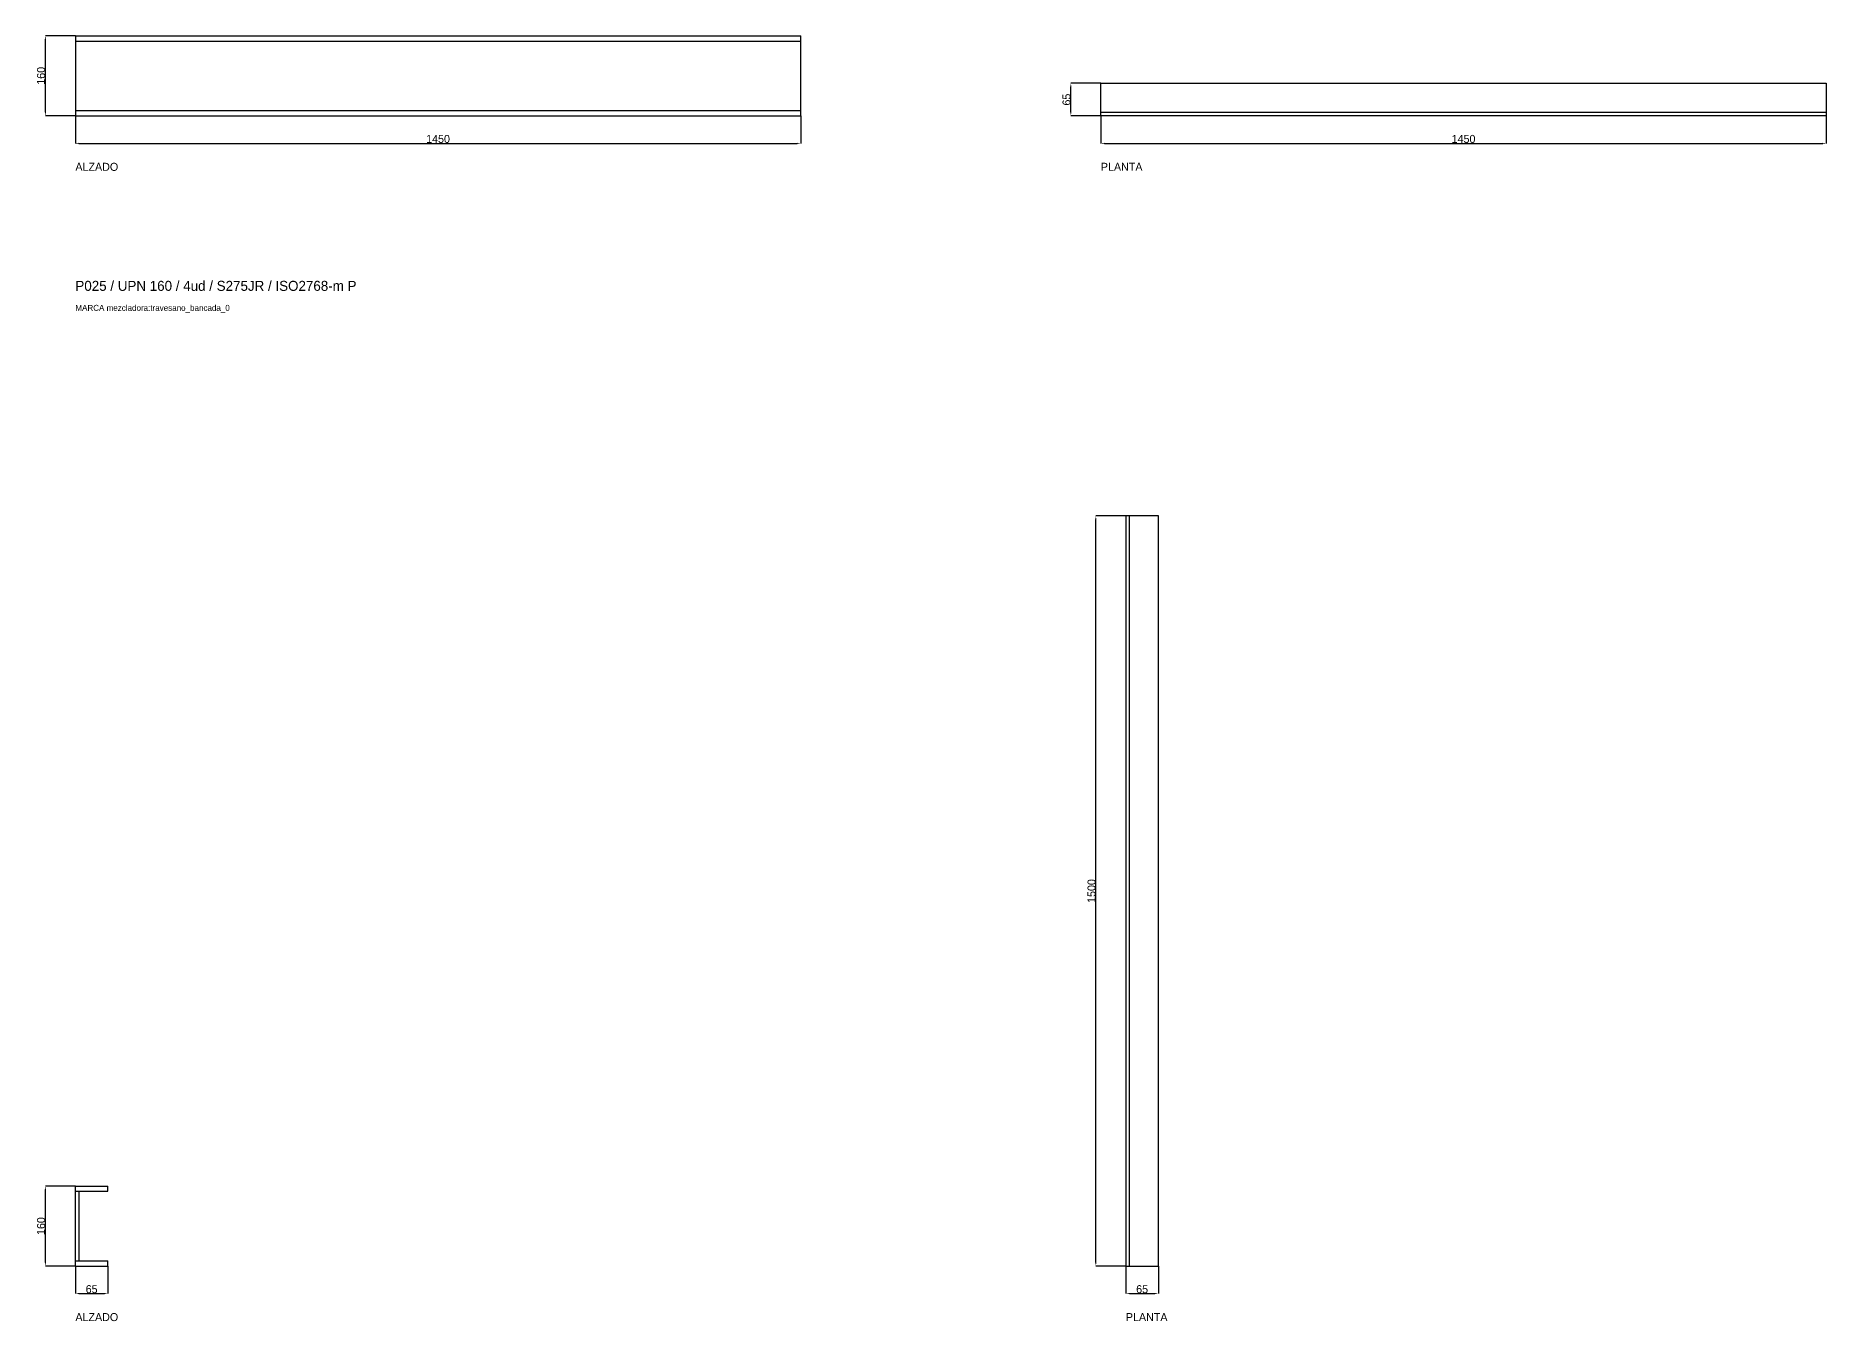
# Model space of a CAD drawing. Header units: millimetres. Extents: x -79 to 13940, y -87340 to 371.
# Drawn here: x -79 to 3500, y -34281 to -31711 of the extents above; entities that cross this region are included whole.
import ezdxf

# ---------------------------------------------------------------- set-up
doc = ezdxf.new("R2010")
doc.units = ezdxf.units.MM
for name, color, linetype in [('R18_COTAS_P', 1, 'Continuous'), ('R18_PIEZAS_P', 3, 'Continuous'), ('R18_TEXTOS', 7, 'Continuous')]:
    doc.layers.add(name, color=color, linetype=linetype)
doc.dimstyles.get("Standard").update_dxf_attribs({"dimtxt": 2.5, "dimasz": 2.5, "dimexe": 1.25, "dimexo": 0.625, "dimtad": 1, "dimcen": 2.5, "dimazin": 3, "dimtfac": 1, "dimtmove": 0, "dimatfit": 3})

# ---------------------------------------------------------------- blocks, each defined once
blk = doc.blocks.new('_CLOSEDFILLED')
at = {"color": 0, "linetype": 'BYBLOCK'}
blk.add_solid([(-1, 0.16), (0, 0), (-1, -0.16)], dxfattribs=at)
blk = doc.blocks.new('*D145')
for p, q in [((0, -31871), (0, -31926)), ((1450, -31871), (1450, -31926)), ((7, -31926), (1443, -31926))]:
    blk.add_line(p, q)
at = {"layer": 'Defpoints'}
for p in [(0, -31871), (1450, -31871), (0, -31926)]:
    blk.add_point(p, dxfattribs=at)
at = {"layer": 'R18_COTAS_P', "xscale": 7, "yscale": 7, "rotation": 180}
blk.add_blockref('_CLOSEDFILLED', (0, -31926), dxfattribs=at)
at = {"layer": 'R18_COTAS_P', "xscale": 7, "yscale": 7}
blk.add_blockref('_CLOSEDFILLED', (1450, -31926), dxfattribs=at)
at = {"layer": 'R18_COTAS_P', "insert": (725, -31917.3), "char_height": 16, "attachment_point": 5}
blk.add_mtext('1450', dxfattribs=at)
blk = doc.blocks.new('*D146')
for p, q in [((0, -31711), (-60, -31711)), ((-60, -31864), (-60, -31718)), ((0, -31871), (-60, -31871))]:
    blk.add_line(p, q)
at = {"layer": 'Defpoints'}
for p in [(0, -31711), (-60, -31871), (0, -31871)]:
    blk.add_point(p, dxfattribs=at)
at = {"layer": 'R18_COTAS_P', "xscale": 7, "yscale": 7}
for p, rotation in [((-60, -31711), 90), ((-60, -31871), 270)]:
    blk.add_blockref('_CLOSEDFILLED', p, dxfattribs=dict(at, rotation=rotation))
at = {"layer": 'R18_COTAS_P', "insert": (-68.6, -31791), "char_height": 16, "attachment_point": 5, "rotation": 90}
blk.add_mtext('160', dxfattribs=at)
blk = doc.blocks.new('*D147')
for p, q in [((2050, -31871), (2050, -31926)), ((3500, -31871), (3500, -31926)), ((2057, -31926), (3493, -31926))]:
    blk.add_line(p, q)
at = {"layer": 'Defpoints'}
for p in [(2050, -31871), (3500, -31871), (2050, -31926)]:
    blk.add_point(p, dxfattribs=at)
at = {"layer": 'R18_COTAS_P', "xscale": 7, "yscale": 7, "rotation": 180}
blk.add_blockref('_CLOSEDFILLED', (2050, -31926), dxfattribs=at)
at = {"layer": 'R18_COTAS_P', "xscale": 7, "yscale": 7}
blk.add_blockref('_CLOSEDFILLED', (3500, -31926), dxfattribs=at)
at = {"layer": 'R18_COTAS_P', "insert": (2775, -31917.3), "char_height": 16, "attachment_point": 5}
blk.add_mtext('1450', dxfattribs=at)
blk = doc.blocks.new('*D148')
for p, q in [((2050, -31806), (1990, -31806)), ((1990, -31864), (1990, -31813)), ((2050, -31871), (1990, -31871))]:
    blk.add_line(p, q)
at = {"layer": 'Defpoints'}
for p in [(2050, -31806), (1990, -31871), (2050, -31871)]:
    blk.add_point(p, dxfattribs=at)
at = {"layer": 'R18_COTAS_P', "xscale": 7, "yscale": 7}
for p, rotation in [((1990, -31806), 90), ((1990, -31871), 270)]:
    blk.add_blockref('_CLOSEDFILLED', p, dxfattribs=dict(at, rotation=rotation))
at = {"layer": 'R18_COTAS_P', "insert": (1981.4, -31838.5), "char_height": 16, "attachment_point": 5, "rotation": 90}
blk.add_mtext('65', dxfattribs=at)
blk = doc.blocks.new('*D151')
for p, q in [((0, -34171), (0, -34226)), ((65, -34171), (65, -34226)), ((7, -34226), (58, -34226))]:
    blk.add_line(p, q)
at = {"layer": 'Defpoints'}
for p in [(0, -34171), (65, -34171), (0, -34226)]:
    blk.add_point(p, dxfattribs=at)
at = {"layer": 'R18_COTAS_P', "xscale": 7, "yscale": 7, "rotation": 180}
blk.add_blockref('_CLOSEDFILLED', (0, -34226), dxfattribs=at)
at = {"layer": 'R18_COTAS_P', "xscale": 7, "yscale": 7}
blk.add_blockref('_CLOSEDFILLED', (65, -34226), dxfattribs=at)
at = {"layer": 'R18_COTAS_P', "insert": (32.5, -34217.3), "char_height": 16, "attachment_point": 5}
blk.add_mtext('65', dxfattribs=at)
blk = doc.blocks.new('*D152')
for p, q in [((0, -34011), (-60, -34011)), ((-60, -34164), (-60, -34018)), ((0, -34171), (-60, -34171))]:
    blk.add_line(p, q)
at = {"layer": 'Defpoints'}
for p in [(0, -34011), (-60, -34171), (0, -34171)]:
    blk.add_point(p, dxfattribs=at)
at = {"layer": 'R18_COTAS_P', "xscale": 7, "yscale": 7}
for p, rotation in [((-60, -34011), 90), ((-60, -34171), 270)]:
    blk.add_blockref('_CLOSEDFILLED', p, dxfattribs=dict(at, rotation=rotation))
at = {"layer": 'R18_COTAS_P', "insert": (-68.6, -34091), "char_height": 16, "attachment_point": 5, "rotation": 90}
blk.add_mtext('160', dxfattribs=at)
blk = doc.blocks.new('*D153')
for p, q in [((2100, -34171), (2100, -34226)), ((2165, -34171), (2165, -34226)), ((2107, -34226), (2158, -34226))]:
    blk.add_line(p, q)
at = {"layer": 'Defpoints'}
for p in [(2100, -34171), (2165, -34171), (2100, -34226)]:
    blk.add_point(p, dxfattribs=at)
at = {"layer": 'R18_COTAS_P', "xscale": 7, "yscale": 7, "rotation": 180}
blk.add_blockref('_CLOSEDFILLED', (2100, -34226), dxfattribs=at)
at = {"layer": 'R18_COTAS_P', "xscale": 7, "yscale": 7}
blk.add_blockref('_CLOSEDFILLED', (2165, -34226), dxfattribs=at)
at = {"layer": 'R18_COTAS_P', "insert": (2132.5, -34217.3), "char_height": 16, "attachment_point": 5}
blk.add_mtext('65', dxfattribs=at)
blk = doc.blocks.new('*D154')
for p, q in [((2100, -32671), (2040, -32671)), ((2040, -34164), (2040, -32678)), ((2100, -34171), (2040, -34171))]:
    blk.add_line(p, q)
at = {"layer": 'Defpoints'}
for p in [(2100, -32671), (2040, -34171), (2100, -34171)]:
    blk.add_point(p, dxfattribs=at)
at = {"layer": 'R18_COTAS_P', "xscale": 7, "yscale": 7}
for p, rotation in [((2040, -32671), 90), ((2040, -34171), 270)]:
    blk.add_blockref('_CLOSEDFILLED', p, dxfattribs=dict(at, rotation=rotation))
at = {"layer": 'R18_COTAS_P', "insert": (2031.4, -33421), "char_height": 16, "attachment_point": 5, "rotation": 90}
blk.add_mtext('1500', dxfattribs=at)

msp = doc.modelspace()

# ---------------------------------------------------------------- linework, layer by layer
at = {"layer": 'R18_PIEZAS_P'}
for p, q in [((0, -31710.967), (1450, -31710.967)), ((0, -31710.967), (0, -31721.467)), ((1450, -31721.467), (1450, -31710.967)), ((0, -31721.467), (1450, -31721.467)), ((0, -31721.467), (0, -31860.467)), ((1450, -31860.467), (1450, -31721.467)), ((2050, -31870.967), (2050, -31805.967)), ((2050, -31805.967), (3500, -31805.967)), ((3500, -31805.967), (3500, -31870.967)), ((0, -31860.467), (1450, -31860.467)), ((0, -31860.467), (0, -31870.967)), ((0, -31870.967), (1450, -31870.967)), ((1450, -31870.967), (1450, -31860.467)), ((2050, -31870.967), (2050, -31863.467)), ((2050, -31863.467), (3500, -31863.467)), ((3500, -31870.967), (2050, -31870.967)), ((3500, -31863.467), (3500, -31870.967)), ((2165, -32670.967), (2100, -32670.967)), ((2100, -32670.967), (2100, -34170.967)), ((2107.5, -32670.967), (2100, -32670.967)), ((2107.5, -34170.967), (2107.5, -32670.967)), ((2165, -34170.967), (2165, -32670.967)), ((0, -34010.967), (65, -34010.967)), ((0, -34021.467), (0, -34010.967)), ((0, -34021.467), (65, -34021.467)), ((0, -34021.467), (7.5, -34021.467)), ((0, -34160.467), (0, -34021.467)), ((7.5, -34160.467), (7.5, -34021.467)), ((65, -34021.467), (65, -34010.967)), ((0, -34160.467), (65, -34160.467)), ((0, -34170.967), (0, -34160.467)), ((0, -34160.467), (7.5, -34160.467)), ((0, -34170.967), (65, -34170.967)), ((65, -34170.967), (65, -34160.467)), ((2100, -34170.967), (2165, -34170.967)), ((2100, -34170.967), (2107.5, -34170.967))]:
    msp.add_line(p, q, dxfattribs=at)

# ---------------------------------------------------------------- texts
at = {"layer": 'R18_TEXTOS'}
for s, height, p in [('ALZADO', 16, (0, -31980.967)), ('PLANTA', 16, (2050, -31980.967)), ('P025 / UPN 160 / 4ud / S275JR / ISO2768-m P', 20, (0, -32220.967)), ('MARCA mezcladora:travesano_bancada_0', 12, (0, -32260.967)), ('ALZADO', 16, (0, -34280.967)), ('PLANTA', 16, (2100, -34280.967))]:
    msp.add_text(s, height=height, dxfattribs=at).set_placement(p)

# ---------------------------------------------------------------- dimensions: what is measured, and where the dimension line sits
at = {"layer": 'R18_COTAS_P'}
for base, p1, p2, picture, middle in [((-60, -31870.967), (0, -31870.967), (0, -31710.967), '*D146', (-68.625, -31790.967)), ((1990, -31870.967), (2050, -31870.967), (2050, -31805.967), '*D148', (1981.375, -31838.467)), ((2040, -34170.967), (2100, -34170.967), (2100, -32670.967), '*D154', (2031.375, -33420.967)), ((-60, -34170.967), (0, -34170.967), (0, -34010.967), '*D152', (-68.625, -34090.967))]:
    dim = msp.add_linear_dim(base=base, p1=p1, p2=p2, angle=90, dimstyle='Standard', override={"dimtxt": 16, "dimasz": 7, "dimtad": 1, "dimdec": 2}, dxfattribs=at)
    dim.commit()
    dim.dimension.update_dxf_attribs({"geometry": picture, "text_midpoint": middle})
for base, p1, p2, picture, middle in [((0, -31925.967), (0, -31870.967), (1450, -31870.967), '*D145', (725, -31917.342)), ((2050, -31925.967), (2050, -31870.967), (3500, -31870.967), '*D147', (2775, -31917.342)), ((0, -34225.967), (0, -34170.967), (65, -34170.967), '*D151', (32.5, -34217.342)), ((2100, -34225.967), (2100, -34170.967), (2165, -34170.967), '*D153', (2132.5, -34217.342))]:
    dim = msp.add_linear_dim(base=base, p1=p1, p2=p2, dimstyle='Standard', override={"dimtxt": 16, "dimasz": 7, "dimtad": 1, "dimdec": 2}, dxfattribs=at)
    dim.commit()
    dim.dimension.update_dxf_attribs({"geometry": picture, "text_midpoint": middle})

doc.saveas('drawing.dxf')
